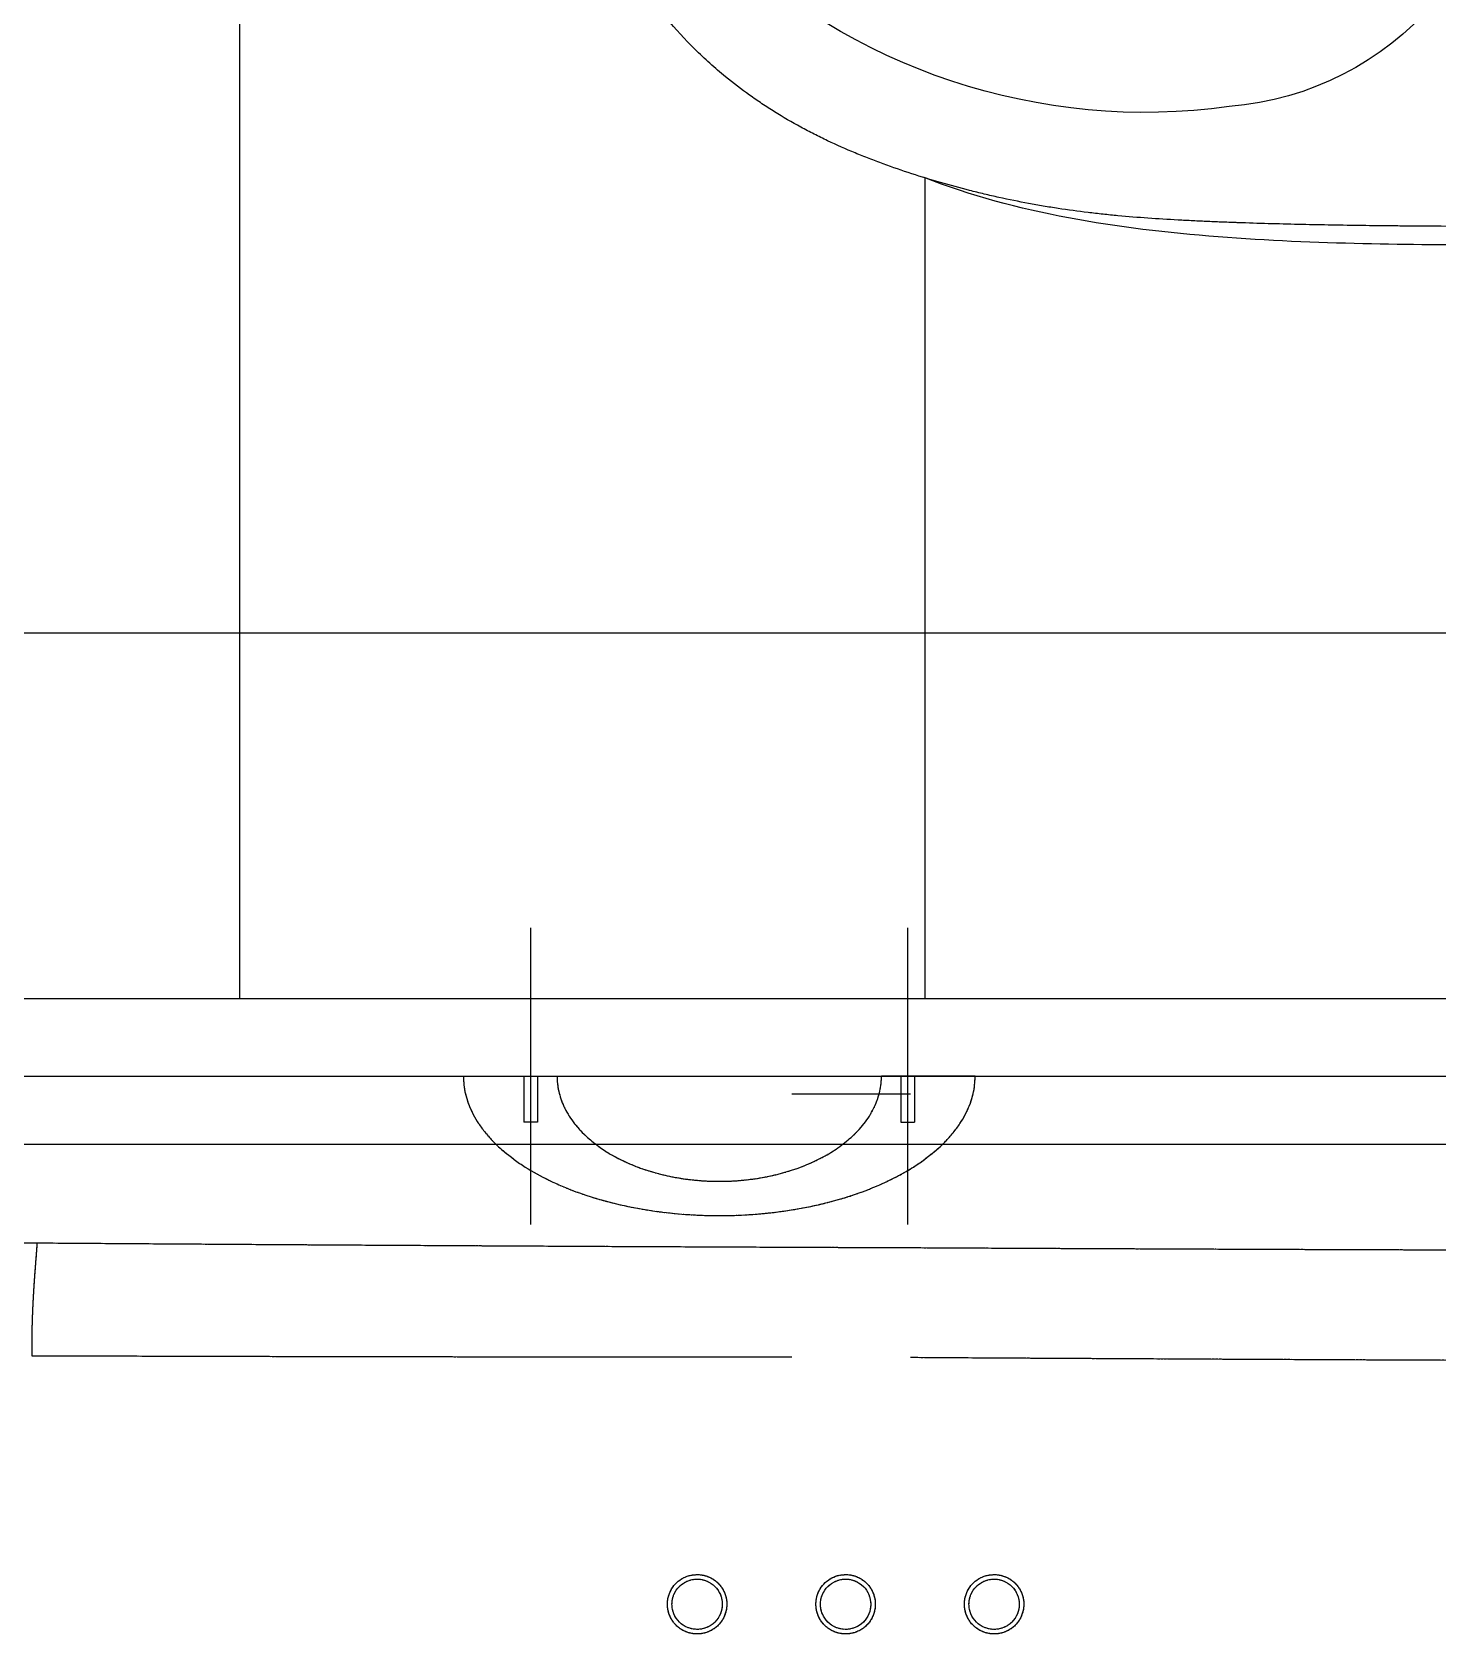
# Model space of a CAD drawing. Header units: millimetres. Extents: x 18456 to 179493, y -203649 to 469211.
# Drawn here: x 120464 to 121079, y -36199 to -35498 of the extents above; entities that cross this region are included whole.
import ezdxf

# ---------------------------------------------------------------- set-up
doc = ezdxf.new("R2010")
doc.units = ezdxf.units.MM
doc.linetypes.add('X-평면도(기본형)$0$CENN', pattern=[6.3, 4, -1, 0.3, -1])
doc.linetypes.add('X-평면도(기본형)$0$HIDDENX2', pattern=[0.75, 0.5, -0.25])
for name, color, linetype, true_color in [('X-평면도(기본형)$0$DOOR', 4, 'Continuous', 0x00ffff), ('X-평면도(기본형)$0$FUR', 6, 'Continuous', 0xff00ff), ('X-평면도(기본형)$0$TIL', 5, 'Continuous', 0x0000ff)]:
    doc.layers.add(name, color=color, linetype=linetype, true_color=true_color)

# ---------------------------------------------------------------- blocks, each defined once
blk = doc.blocks.new('X-평면도(기본형)$0$IC708')
at = {"layer": 'X-평면도(기본형)$0$FUR'}
for p, q in [((284262.23, 50655.85), (284105.19, 50655.85)), ((284407.69, 50656.17), (284262.23, 50655.85)), ((284270.25, 50647.85), (284270.25, 50264.06)), ((284065.19, 50615.85), (284065.19, 50296.06)), ((284316.31, 50537.7), (284346.75, 50537.7)), ((284346.75, 50537.7), (284346.75, 50514.21)), ((284316.31, 50514.21), (284346.75, 50514.21)), ((284479.09, 50479.61), (284515.44, 50479.61)), ((284478.92, 50433.52), (284515.44, 50433.52)), ((284316.31, 50397.7), (284346.75, 50397.7)), ((284346.75, 50374.21), (284346.75, 50397.7)), ((284316.31, 50374.21), (284346.75, 50374.21)), ((284057.03, 50326.55), (284055.19, 50326.55)), ((284055.19, 50326.55), (284055.19, 50305.11)), ((284055.19, 50321.86), (284044.98, 50321.86)), ((284044.98, 50321.86), (284044.98, 50309.93)), ((284059.51, 50323.55), (284059.51, 50315.83)), ((284059.51, 50320.01), (284065.19, 50320.01)), ((284059.51, 50308.11), (284059.51, 50315.83)), ((284059.51, 50311.65), (284065.19, 50311.65)), ((284044.98, 50309.93), (284055.19, 50309.93)), ((284057.03, 50305.11), (284055.19, 50305.11)), ((284144.36, 50264.52), (284199.36, 50264.52)), ((284144.36, 50264.52), (284148.4, 50226.47)), ((284199.36, 50264.52), (284195.32, 50226.47)), ((284145.26, 50256.06), (284105.19, 50256.06)), ((284262.23, 50256.06), (284198.46, 50256.06)), ((284407.69, 50255.74), (284262.99, 50256.2)), ((284156.35, 50219.32), (284171.86, 50219.32)), ((284187.37, 50219.32), (284171.86, 50219.32))]:
    blk.add_line(p, q, dxfattribs=at)
at = {"layer": 'X-평면도(기본형)$0$FUR', "ltscale": 30}
for p, q in [((284210.18, 50632.3), (284267.13, 50652.52)), ((284186.17, 50640.96), (284105.19, 50640.96)), ((284200.77, 50635.96), (284105.19, 50635.96)), ((284191.68, 50635.96), (284190.7, 50638.07)), ((284075.16, 50315.83), (284032.6, 50315.83)), ((284210.18, 50279.61), (284267.13, 50259.39)), ((284200.77, 50275.96), (284105.19, 50275.96)), ((284186.17, 50270.96), (284105.19, 50270.96)), ((284191.68, 50275.96), (284190.7, 50273.85))]:
    blk.add_line(p, q, dxfattribs=at)
at = {"layer": 'X-평면도(기본형)$0$FUR', "linetype": 'Continuous'}
for p, q in [((284316.31, 50619.82), (284316.31, 50455.96)), ((284313.96, 50536.72), (284313.96, 50525.96)), ((284314.96, 50537.7), (284316.31, 50537.7)), ((284313.96, 50515.19), (284313.96, 50525.96)), ((284314.96, 50514.21), (284316.31, 50514.21)), ((284314.96, 50514.21), (284316.31, 50514.21)), ((284316.31, 50292.1), (284316.31, 50455.96)), ((284313.96, 50396.72), (284313.96, 50385.96)), ((284314.96, 50397.7), (284315.12, 50397.7)), ((284314.96, 50397.7), (284316.31, 50397.7)), ((284313.96, 50375.19), (284313.96, 50385.96)), ((284314.96, 50374.21), (284316.31, 50374.21))]:
    blk.add_line(p, q, dxfattribs=at)
at = {"layer": 'X-평면도(기본형)$0$FUR', "color": 1, "ltscale": 30, "true_color": 0xff0000}
blk.add_line((284038.27, 50455.96), (284840.42, 50455.96), dxfattribs=at)
at = {"layer": 'X-평면도(기본형)$0$FUR'}
for centre in [(284334.84, 50525.96), (284334.84, 50385.96)]:
    blk.add_circle(centre, 5.41, dxfattribs=at)
for centre, radius, start, end in [((284105.19, 50615.85), 40, 90, 180), ((284262.25, 50647.85), 8, 0, 90.14129), ((284105.19, 50600.96), 40, 90, 180), ((284105.19, 50595.96), 40, 90, 180), ((284200.77, 50625.96), 10, 9.07595, 90), ((283058.09, 50443.42), 1167.17, 0.61542, 9.07595), ((284532.62, 50463.31), 132.69, 94.59817, 183.17916), ((284558.83, 50329.66), 268.45, 45.37159, 97.8899), ((284671.72, 50455.96), 99.62, 319.45207, 40.54793), ((284479.09, 50471.04), 8.57, 90, 168.58067), ((284515.14, 50456.57), 23.05, 270.7437, 89.2563), ((284552.8, 50456.15), 83.78, 168.58067, 190.76825), ((283058.09, 50468.49), 1167.17, 350.92405, 359.38458), ((284532.62, 50448.6), 132.69, 176.82084, 265.40183), ((284478.92, 50442.1), 8.57, 190.76825, 270), ((284558.83, 50582.25), 268.45, 262.1101, 314.62841), ((284056.45, 50323.55), 3.06, 0, 79.04644), ((284105.19, 50315.96), 40, 180, 270), ((284056.45, 50308.11), 3.06, 280.95356, 360), ((284105.19, 50310.96), 40, 180, 270), ((284105.19, 50296.06), 40, 180, 270), ((284200.77, 50285.96), 10, 270, 350.92405), ((284262.25, 50264.06), 8, 269.85871, 0), ((284156.35, 50227.32), 8, 186.08747, 270), ((284187.37, 50227.32), 8, 270, 353.91253)]:
    blk.add_arc(centre, radius, start, end, dxfattribs=at)
at = {"layer": 'X-평면도(기본형)$0$FUR', "ltscale": 30}
for centre, radius, start, end in [((284186.17, 50635.96), 5, 24.96707, 90), ((283182.22, 50455.96), 1025.38, 349.88968, 10.11032), ((284186.17, 50275.96), 5, 270, 335.03293)]:
    blk.add_arc(centre, radius, start, end, dxfattribs=at)
at = {"layer": 'X-평면도(기본형)$0$FUR', "linetype": 'Continuous'}
for centre, start, end in [((284314.96, 50536.7), 90, 179), ((284314.96, 50515.21), 181, 270), ((284314.96, 50396.7), 90, 179), ((284314.96, 50375.21), 181, 270)]:
    blk.add_arc(centre, 1, start, end, dxfattribs=at)
at = {"layer": 'X-평면도(기본형)$0$FUR'}
for points in [[(284407.69, 50656.17), (284440.7, 50656.08, 0), (284527.51, 50655.76, 0), (284614.71, 50642.51, 0), (284655.57, 50626.65, 0)], [(284407.69, 50255.74), (284440.7, 50255.83, 0), (284527.51, 50256.15, 0), (284614.71, 50269.41, 0), (284655.57, 50285.26, 0)]]:
    blk.add_open_spline(points, degree=3, knots=[0, 0, 0, 0, 129.171274, 260.661175, 260.661175, 260.661175, 260.661175], dxfattribs=at)
at = {"layer": 'X-평면도(기본형)$0$FUR', "linetype": 'Continuous'}
for points, degree, knots in [([(284334.77, 50643.53), (284335.24, 50643.79, 0), (284335.72, 50644.04, 0), (284336.68, 50644.51, 0), (284338.13, 50645.19, 0), (284340.63, 50646.18, 0), (284342.97, 50646.87, 0), (284344.3, 50647.19, 0), (284344.84, 50647.31, 0), (284345.1, 50647.37, 0), (284345.91, 50647.53, 0), (284346.45, 50647.63, 0), (284347.54, 50647.8, 0), (284348.08, 50647.88, 0), (284348.91, 50647.98, 0), (284349.19, 50648.01, 0), (284349.74, 50648.06, 0), (284350.29, 50648.11, 0), (284350.99, 50648.15, 0), (284351.4, 50648.17, 0), (284351.58, 50648.18, 0), (284351.61, 50648.18, 0), (284351.68, 50648.18, 0), (284351.72, 50648.19, 0), (284351.82, 50648.19, 0), (284352.45, 50648.21, 0), (284353.14, 50648.21, 0), (284353.76, 50648.21, 0), (284353.9, 50648.21, 0), (284353.97, 50648.21, 0), (284354.17, 50648.21, 0), (284354.59, 50648.21, 0), (284355.55, 50648.21, 0), (284356.92, 50648.21, 0), (284358.01, 50648.21, 0), (284359.11, 50648.2, 0), (284359.66, 50648.2, 0), (284362.4, 50648.2, 0), (284364.59, 50648.19, 0), (284367.88, 50648.19, 0), (284368.98, 50648.19, 0), (284371.17, 50648.18, 0), (284376.65, 50648.17, 0), (284399.67, 50648.12, 0), (284421.6, 50648.04, 0), (284441.33, 50647.88, 0), (284443.53, 50647.87, 0), (284447.91, 50647.83, 0), (284454.49, 50647.76, 0), (284469.84, 50647.59, 0), (284491.77, 50647.21, 0), (284509.86, 50646.69, 0), (284519.18, 50646.35, 0), (284520.28, 50646.31, 0), (284520.82, 50646.29, 0), (284522.47, 50646.23, 0), (284525.76, 50646.1, 0), (284531.24, 50645.88, 0), (284535.62, 50645.68, 0), (284538.91, 50645.52, 0), (284540, 50645.46, 0), (284542.2, 50645.35, 0), (284552.06, 50644.83, 0), (284561.92, 50644.16, 0), (284572.85, 50643.14, 0), (284575.04, 50642.92, 0), (284579.41, 50642.46, 0), (284585.96, 50641.71, 0), (284594.67, 50640.53, 0), (284601.18, 50639.49, 0), (284604.43, 50638.94, 0), (284605.52, 50638.75, 0), (284607.68, 50638.37, 0), (284613.09, 50637.38, 0), (284620.62, 50635.84, 0), (284627.05, 50634.37, 0), (284631.33, 50633.35, 0), (284633.46, 50632.82, 0), (284639.85, 50631.19, 0), (284644.09, 50630.04, 0), (284652.54, 50627.6, 0), (284656.74, 50626.31, 0), (284665.1, 50623.6, 0), (284669.26, 50622.18, 0), (284675.46, 50619.91, 0), (284677.52, 50619.14, 0), (284681.62, 50617.54, 0), (284687.74, 50615.08, 0), (284695.8, 50611.52, 0), (284701.73, 50608.62, 0), (284704.67, 50607.12, 0), (284705.65, 50606.62, 0), (284707.6, 50605.6, 0), (284712.46, 50603, 0), (284719.12, 50599.12, 0), (284724.67, 50595.54, 0), (284728.34, 50593.09, 0), (284730.15, 50591.84, 0), (284735.52, 50587.99, 0), (284739.02, 50585.31, 0), (284742.43, 50582.52, 0)], 3, [0, 0, 0, 0, 0.003906, 0.003906, 0.007812, 0.015625, 0.023437, 0.025391, 0.025391, 0.027344, 0.027344, 0.03125, 0.03125, 0.035156, 0.035156, 0.037109, 0.037109, 0.039062, 0.041016, 0.041992, 0.041992, 0.042236, 0.042236, 0.04248, 0.04248, 0.042969, 0.046875, 0.047363, 0.047363, 0.047852, 0.047852, 0.048828, 0.050781, 0.054688, 0.058594, 0.058594, 0.0625, 0.0625, 0.078125, 0.078125, 0.085937, 0.085937, 0.09375, 0.125, 0.25, 0.25, 0.265625, 0.265625, 0.28125, 0.3125, 0.375, 0.4375, 0.441406, 0.441406, 0.445312, 0.445312, 0.453125, 0.46875, 0.484375, 0.484375, 0.492187, 0.492187, 0.5, 0.5625, 0.5625, 0.578125, 0.578125, 0.59375, 0.625, 0.640625, 0.640625, 0.648437, 0.648437, 0.65625, 0.6875, 0.703125, 0.703125, 0.71875, 0.71875, 0.75, 0.75, 0.78125, 0.78125, 0.8125, 0.8125, 0.828125, 0.828125, 0.84375, 0.875, 0.890625, 0.890625, 0.898437, 0.898437, 0.90625, 0.9375, 0.953125, 0.953125, 0.96875, 0.96875, 1, 1, 1, 1]), ([(284316.31, 50619.82), (284316.39, 50620.13, 0), (284316.47, 50620.45, 0), (284316.65, 50621.08, 0), (284316.93, 50622.01, 0), (284317.25, 50622.94, 0), (284317.71, 50624.17, 0), (284317.95, 50624.77, 0), (284318.47, 50625.96, 0), (284318.74, 50626.55, 0), (284319.6, 50628.3, 0), (284320.24, 50629.43, 0), (284321.62, 50631.62, 0), (284322.36, 50632.67, 0), (284323.56, 50634.19, 0), (284324.17, 50634.94, 0), (284324.82, 50635.66, 0), (284325.14, 50636.01, 0), (284325.25, 50636.13, 0), (284325.47, 50636.37, 0), (284326.47, 50637.42, 0), (284327.53, 50638.41, 0), (284328.63, 50639.34, 0), (284328.75, 50639.44, 0), (284329, 50639.64, 0), (284329.37, 50639.94, 0), (284329.75, 50640.24, 0), (284330.51, 50640.82, 0), (284331.02, 50641.19, 0), (284332.07, 50641.9, 0), (284332.6, 50642.25, 0), (284333.67, 50642.91, 0), (284334.22, 50643.23, 0), (284334.77, 50643.53, 0)], 3, [0, 0, 0, 0, 0.03125, 0.03125, 0.0625, 0.125, 0.125, 0.1875, 0.1875, 0.25, 0.25, 0.375, 0.375, 0.5, 0.5, 0.5625, 0.59375, 0.59375, 0.609375, 0.609375, 0.625, 0.75, 0.75, 0.765625, 0.765625, 0.78125, 0.8125, 0.8125, 0.875, 0.875, 0.9375, 0.9375, 1, 1, 1, 1]), ([(284334.77, 50643.5), (284334.77, 50643.51, 0), (284334.77, 50643.53, 0), (284334.77, 50643.54, 0), (284334.77, 50643.54, 0), (284334.77, 50643.54, 0), (284334.77, 50643.55, 0), (284334.77, 50643.55, 0), (284334.77, 50643.55, 0), (284334.77, 50643.55, 0), (284334.77, 50643.55, 0), (284334.77, 50643.55, 0), (284334.77, 50643.55, 0), (284334.77, 50643.55, 0), (284334.77, 50643.54, 0), (284334.77, 50643.54, 0), (284334.77, 50643.53, 0), (284334.77, 50643.53, 0)], 3, [0, 0, 0, 0, 0.1845, 0.236777, 0.29007, 0.34436, 0.399626, 0.455843, 0.512986, 0.571029, 0.629943, 0.689698, 0.750265, 0.81161, 0.873703, 0.936511, 1, 1, 1, 1]), ([(284742.43, 50582.52), (284744.77, 50580.61, 0), (284747.06, 50578.64, 0), (284751.55, 50574.6, 0), (284753.75, 50572.53, 0), (284760.2, 50566.16, 0), (284765.31, 50560.59, 0), (284770.05, 50554.71, 0), (284771.92, 50552.33, 0), (284772.84, 50551.13, 0), (284775.55, 50547.5, 0), (284779.03, 50542.55, 0), (284783.04, 50536.15, 0), (284785.28, 50532.2, 0), (284786.74, 50529.56, 0), (284787.45, 50528.22, 0), (284789.52, 50524.19, 0), (284790.82, 50521.46, 0), (284792.65, 50517.3, 0), (284793.23, 50515.91, 0), (284794.37, 50513.1, 0), (284794.91, 50511.69, 0), (284796.47, 50507.43, 0), (284797.43, 50504.56, 0), (284799.16, 50498.77, 0), (284803.06, 50484.15, 0), (284804.77, 50469.03, 0), (284804.84, 50456.94, 0)], 3, [0, 0, 0, 0, 0.0625, 0.0625, 0.125, 0.125, 0.25, 0.28125, 0.28125, 0.3125, 0.3125, 0.375, 0.4375, 0.46875, 0.46875, 0.5, 0.5, 0.5625, 0.5625, 0.59375, 0.59375, 0.625, 0.625, 0.6875, 0.6875, 0.75, 1, 1, 1, 1]), ([(284742.43, 50329.39), (284744.77, 50331.3, 0), (284747.06, 50333.27, 0), (284751.55, 50337.31, 0), (284753.75, 50339.38, 0), (284760.2, 50345.75, 0), (284765.31, 50351.32, 0), (284770.05, 50357.2, 0), (284771.92, 50359.58, 0), (284772.84, 50360.78, 0), (284775.55, 50364.41, 0), (284779.03, 50369.36, 0), (284783.04, 50375.76, 0), (284785.28, 50379.71, 0), (284786.74, 50382.36, 0), (284787.45, 50383.69, 0), (284789.52, 50387.73, 0), (284790.82, 50390.46, 0), (284792.65, 50394.61, 0), (284793.23, 50396, 0), (284794.37, 50398.81, 0), (284794.91, 50400.22, 0), (284796.47, 50404.48, 0), (284797.43, 50407.35, 0), (284799.16, 50413.15, 0), (284803.06, 50427.76, 0), (284804.77, 50442.88, 0), (284804.84, 50454.97, 0), (284804.84, 50455.3, 0), (284804.84, 50455.63, 0), (284804.84, 50455.96, 0)], 3, [0, 0, 0, 0, 0.0625, 0.0625, 0.125, 0.125, 0.25, 0.28125, 0.28125, 0.3125, 0.3125, 0.375, 0.4375, 0.46875, 0.46875, 0.5, 0.5, 0.5625, 0.5625, 0.59375, 0.59375, 0.625, 0.625, 0.6875, 0.6875, 0.75, 1, 1, 1, 1.006803, 1.006803, 1.006803, 1.006803]), ([(284804.84, 50456.94), (284804.84, 50456.45, 0), (284804.84, 50455.96, 0), (284804.84, 50455.96, 0), (284804.84, 50455.96, 0)], 2, [0, 0, 0, 1, 1, 1.004333, 1.004333, 1.004333]), ([(284334.77, 50268.38), (284335.24, 50268.12, 0), (284335.72, 50267.88, 0), (284336.68, 50267.4, 0), (284338.13, 50266.72, 0), (284340.63, 50265.74, 0), (284342.97, 50265.04, 0), (284344.3, 50264.72, 0), (284344.84, 50264.6, 0), (284345.1, 50264.55, 0), (284345.91, 50264.38, 0), (284346.45, 50264.28, 0), (284347.54, 50264.11, 0), (284348.08, 50264.03, 0), (284348.91, 50263.93, 0), (284349.19, 50263.9, 0), (284349.74, 50263.85, 0), (284350.29, 50263.8, 0), (284350.99, 50263.76, 0), (284351.4, 50263.74, 0), (284351.58, 50263.73, 0), (284351.61, 50263.73, 0), (284351.68, 50263.73, 0), (284351.72, 50263.73, 0), (284351.82, 50263.72, 0), (284352.45, 50263.7, 0), (284353.14, 50263.7, 0), (284353.76, 50263.7, 0), (284353.9, 50263.7, 0), (284353.97, 50263.7, 0), (284354.17, 50263.7, 0), (284354.59, 50263.7, 0), (284355.55, 50263.7, 0), (284356.92, 50263.7, 0), (284358.01, 50263.71, 0), (284359.11, 50263.71, 0), (284359.66, 50263.71, 0), (284362.4, 50263.71, 0), (284364.59, 50263.72, 0), (284367.88, 50263.72, 0), (284368.98, 50263.72, 0), (284371.17, 50263.73, 0), (284376.65, 50263.74, 0), (284399.67, 50263.79, 0), (284421.6, 50263.87, 0), (284441.33, 50264.03, 0), (284443.53, 50264.05, 0), (284447.91, 50264.08, 0), (284454.49, 50264.15, 0), (284469.84, 50264.33, 0), (284491.77, 50264.71, 0), (284509.86, 50265.22, 0), (284519.18, 50265.56, 0), (284520.28, 50265.6, 0), (284520.82, 50265.62, 0), (284522.47, 50265.68, 0), (284525.76, 50265.81, 0), (284531.24, 50266.03, 0), (284535.62, 50266.23, 0), (284538.91, 50266.39, 0), (284540, 50266.45, 0), (284542.2, 50266.56, 0), (284552.06, 50267.08, 0), (284561.92, 50267.76, 0), (284572.85, 50268.77, 0), (284575.04, 50268.99, 0), (284579.41, 50269.46, 0), (284585.96, 50270.2, 0), (284594.67, 50271.38, 0), (284601.18, 50272.42, 0), (284604.43, 50272.97, 0), (284605.52, 50273.16, 0), (284607.68, 50273.54, 0), (284613.09, 50274.53, 0), (284620.62, 50276.07, 0), (284627.05, 50277.55, 0), (284631.33, 50278.56, 0), (284633.46, 50279.09, 0), (284639.85, 50280.72, 0), (284644.09, 50281.87, 0), (284652.54, 50284.31, 0), (284656.74, 50285.6, 0), (284665.1, 50288.31, 0), (284669.26, 50289.74, 0), (284675.46, 50292, 0), (284677.52, 50292.77, 0), (284681.62, 50294.37, 0), (284687.74, 50296.83, 0), (284695.8, 50300.39, 0), (284701.73, 50303.29, 0), (284704.67, 50304.79, 0), (284705.65, 50305.29, 0), (284707.6, 50306.31, 0), (284712.46, 50308.91, 0), (284719.12, 50312.79, 0), (284724.67, 50316.37, 0), (284728.34, 50318.82, 0), (284730.15, 50320.07, 0), (284735.52, 50323.92, 0), (284739.02, 50326.6, 0), (284742.43, 50329.39, 0)], 3, [0, 0, 0, 0, 0.003906, 0.003906, 0.007812, 0.015625, 0.023437, 0.025391, 0.025391, 0.027344, 0.027344, 0.03125, 0.03125, 0.035156, 0.035156, 0.037109, 0.037109, 0.039062, 0.041016, 0.041992, 0.041992, 0.042236, 0.042236, 0.04248, 0.04248, 0.042969, 0.046875, 0.047363, 0.047363, 0.047852, 0.047852, 0.048828, 0.050781, 0.054688, 0.058594, 0.058594, 0.0625, 0.0625, 0.078125, 0.078125, 0.085937, 0.085937, 0.09375, 0.125, 0.25, 0.25, 0.265625, 0.265625, 0.28125, 0.3125, 0.375, 0.4375, 0.441406, 0.441406, 0.445312, 0.445312, 0.453125, 0.46875, 0.484375, 0.484375, 0.492187, 0.492187, 0.5, 0.5625, 0.5625, 0.578125, 0.578125, 0.59375, 0.625, 0.640625, 0.640625, 0.648437, 0.648437, 0.65625, 0.6875, 0.703125, 0.703125, 0.71875, 0.71875, 0.75, 0.75, 0.78125, 0.78125, 0.8125, 0.8125, 0.828125, 0.828125, 0.84375, 0.875, 0.890625, 0.890625, 0.898437, 0.898437, 0.90625, 0.9375, 0.953125, 0.953125, 0.96875, 0.96875, 1, 1, 1, 1]), ([(284316.31, 50292.1), (284316.39, 50291.78, 0), (284316.47, 50291.46, 0), (284316.65, 50290.84, 0), (284316.93, 50289.9, 0), (284317.25, 50288.97, 0), (284317.71, 50287.75, 0), (284317.95, 50287.14, 0), (284318.47, 50285.95, 0), (284318.74, 50285.36, 0), (284319.6, 50283.61, 0), (284320.24, 50282.48, 0), (284321.62, 50280.3, 0), (284322.36, 50279.24, 0), (284323.56, 50277.72, 0), (284324.17, 50276.97, 0), (284324.82, 50276.25, 0), (284325.14, 50275.9, 0), (284325.25, 50275.78, 0), (284325.47, 50275.55, 0), (284326.47, 50274.5, 0), (284327.53, 50273.5, 0), (284328.63, 50272.58, 0), (284328.75, 50272.47, 0), (284329, 50272.27, 0), (284329.37, 50271.97, 0), (284329.75, 50271.67, 0), (284330.51, 50271.1, 0), (284331.02, 50270.72, 0), (284332.07, 50270.01, 0), (284332.6, 50269.66, 0), (284333.67, 50269, 0), (284334.22, 50268.68, 0), (284334.77, 50268.38, 0)], 3, [0, 0, 0, 0, 0.03125, 0.03125, 0.0625, 0.125, 0.125, 0.1875, 0.1875, 0.25, 0.25, 0.375, 0.375, 0.5, 0.5, 0.5625, 0.59375, 0.59375, 0.609375, 0.609375, 0.625, 0.75, 0.75, 0.765625, 0.765625, 0.78125, 0.8125, 0.8125, 0.875, 0.875, 0.9375, 0.9375, 1, 1, 1, 1]), ([(284334.77, 50268.41), (284334.77, 50268.4, 0), (284334.77, 50268.39, 0), (284334.77, 50268.38, 0), (284334.77, 50268.37, 0), (284334.77, 50268.37, 0), (284334.77, 50268.36, 0), (284334.77, 50268.36, 0), (284334.77, 50268.36, 0), (284334.77, 50268.36, 0), (284334.77, 50268.36, 0), (284334.77, 50268.36, 0), (284334.77, 50268.36, 0), (284334.77, 50268.36, 0), (284334.77, 50268.37, 0), (284334.77, 50268.37, 0), (284334.77, 50268.38, 0), (284334.77, 50268.38, 0)], 3, [0, 0, 0, 0, 0.1845, 0.236777, 0.29007, 0.34436, 0.399626, 0.455843, 0.512986, 0.571029, 0.629943, 0.689698, 0.750265, 0.81161, 0.873703, 0.936511, 1, 1, 1, 1])]:
    blk.add_open_spline(points, degree=degree, knots=knots, dxfattribs=at)
at = {"layer": 'X-평면도(기본형)$0$FUR'}
blk.add_open_spline([(284804.84, 50455.96), (284804.84, 50455.96, 0), (284804.84, 50455.96, 0), (284804.84, 50455.96, 0)], degree=3, dxfattribs=at)
blk.add_open_spline([(284804.84, 50455.96), (284804.84, 50455.96, 0), (284804.84, 50455.96, 0), (284804.84, 50455.96, 0)], degree=3, dxfattribs=at)
at = {"layer": 'X-평면도(기본형)$0$FUR', "linetype": 'Continuous'}
blk.add_open_spline([(284804.84, 50455.96), (284804.84, 50455.96, 0), (284804.84, 50455.96, 0)], degree=2, dxfattribs=at)
blk = doc.blocks.new('X-평면도(기본형)$0$SB1703 1500')
at = {"layer": 'X-평면도(기본형)$0$FUR', "color": 1, "true_color": 0xff0000}
for p, q in [((607.5, 98.83), (607.5, -30.98)), ((772.5, 98.83), (772.5, -30.98))]:
    blk.add_line(p, q, dxfattribs=at)
at = {"layer": 'X-평면도(기본형)$0$FUR', "color": 8, "linetype": 'X-평면도(기본형)$0$HIDDENX2', "ltscale": 2, "true_color": 0x808080}
for p, q in [((607.5, 98.83), (607.5, -30.98)), ((772.5, 98.83), (772.5, -30.98)), ((604.5, 33.92), (604.5, 54)), ((610.5, 54), (604.5, 54)), ((610.5, 33.92), (610.5, 54)), ((769.5, 33.92), (769.5, 54)), ((769.5, 54), (775.5, 54)), ((775.5, 33.92), (775.5, 54)), ((578, 33.92), (610.5, 33.92)), ((610.5, 33.92), (619, 33.92)), ((769.5, 33.92), (761, 33.92)), ((802, 33.92), (769.5, 33.92))]:
    blk.add_line(p, q, dxfattribs=at)
at = {"layer": 'X-평면도(기본형)$0$FUR'}
for p, q in [((604.5, 33.92), (604.5, 54)), ((610.5, 54), (604.5, 54)), ((610.5, 33.92), (610.5, 54)), ((769.5, 33.92), (769.5, 54)), ((769.5, 54), (775.5, 54)), ((775.5, 33.92), (775.5, 54)), ((578, 33.92), (610.5, 33.92)), ((610.5, 33.92), (619, 33.92)), ((769.5, 33.92), (761, 33.92)), ((802, 33.92), (769.5, 33.92))]:
    blk.add_line(p, q, dxfattribs=at)
at = {"layer": 'X-평면도(기본형)$0$FUR', "color": 8, "true_color": 0x808080}
for points, degree, knots in [([(556.7, 265.01), (556.72, 265.63), (556.77, 266.87), (557.19, 268.69), (557.83, 270.42), (558.72, 272.05), (559.84, 273.54), (561.16, 274.87), (562.65, 275.98), (564.28, 276.87), (566.02, 277.51), (567.83, 277.93), (569.07, 277.98), (569.7, 278)], 3, [0, 0, 0, 0, 0.091497, 0.182185, 0.272544, 0.363012, 0.454042, 0.545815, 0.636858, 0.727348, 0.817737, 0.908462, 1, 1, 1, 1]), ([(558.7, 265.01), (558.7, 266.44), (558.98, 267.87), (560.08, 270.54), (560.91, 271.77), (562.93, 273.8), (564.17, 274.62), (566.81, 275.71), (568.27, 276.01), (571.13, 276.01), (572.59, 275.71), (575.23, 274.62), (576.46, 273.79), (578.49, 271.77), (579.31, 270.54), (580.14, 268.54), (580.55, 267.16), (580.7, 265.72), (580.7, 265)], 3, [0, 0, 0, 0, 0.125, 0.125, 0.25, 0.25, 0.375, 0.375, 0.5, 0.5, 0.625, 0.625, 0.75, 0.75, 0.875, 0.875, 0.9375, 1, 1, 1, 1]), ([(569.7, 278), (570.32, 277.98), (571.56, 277.93), (573.38, 277.51), (575.11, 276.87), (576.74, 275.98), (578.24, 274.86), (579.56, 273.54), (580.67, 272.05), (581.56, 270.42), (582.21, 268.68), (582.62, 266.87), (582.67, 265.63), (582.7, 265)], 3, [0, 0, 0, 0, 0.091513, 0.182227, 0.272619, 0.363121, 0.45418, 0.545971, 0.637017, 0.727495, 0.817855, 0.90853, 1, 1, 1, 1]), ([(621.7, 265), (621.72, 265.63), (621.77, 266.87), (622.19, 268.69), (622.83, 270.42), (623.72, 272.05), (624.84, 273.54), (626.16, 274.87), (627.65, 275.98), (629.28, 276.87), (631.02, 277.51), (632.83, 277.93), (634.07, 277.98), (634.7, 278)], 3, [0, 0, 0, 0, 0.091546, 0.182269, 0.272653, 0.363135, 0.454169, 0.545933, 0.63696, 0.72743, 0.817796, 0.908494, 1, 1, 1, 1]), ([(623.7, 265.01), (623.7, 266.44), (623.98, 267.87), (625.08, 270.54), (625.91, 271.77), (627.93, 273.8), (629.17, 274.62), (631.81, 275.71), (633.27, 276.01), (636.13, 276.01), (637.59, 275.71), (640.23, 274.62), (641.46, 273.8), (643.49, 271.77), (644.31, 270.54), (645.14, 268.54), (645.55, 267.16), (645.7, 265.72), (645.7, 265)], 3, [0, 0, 0, 0, 0.125, 0.125, 0.25, 0.25, 0.375, 0.375, 0.5, 0.5, 0.625, 0.625, 0.75, 0.75, 0.875, 0.875, 0.9375, 1, 1, 1, 1]), ([(634.7, 278), (635.32, 277.98), (636.56, 277.93), (638.38, 277.51), (640.11, 276.87), (641.74, 275.98), (643.23, 274.87), (644.56, 273.54), (645.67, 272.05), (646.56, 270.42), (647.21, 268.69), (647.62, 266.87), (647.67, 265.63), (647.7, 265)], 3, [0, 0, 0, 0, 0.091476, 0.18216, 0.272526, 0.363008, 0.454052, 0.545837, 0.636889, 0.727384, 0.817769, 0.908481, 1, 1, 1, 1]), ([(686.7, 265), (686.72, 265.63), (686.77, 266.87), (687.19, 268.69), (687.83, 270.42), (688.72, 272.05), (689.84, 273.55), (691.16, 274.87), (692.65, 275.98), (694.28, 276.87), (696.02, 277.51), (697.83, 277.93), (699.07, 277.98), (699.7, 278)], 3, [0, 0, 0, 0, 0.091548, 0.182272, 0.272657, 0.36314, 0.454176, 0.545943, 0.63697, 0.727441, 0.817806, 0.9085, 1, 1, 1, 1]), ([(688.7, 265), (688.7, 266.44), (688.98, 267.89), (690.09, 270.55), (690.9, 271.76), (692.93, 273.8), (694.16, 274.62), (696.83, 275.72), (698.26, 276), (701.13, 276), (702.58, 275.72), (705.24, 274.61), (706.46, 273.8), (708.49, 271.77), (709.31, 270.54), (710.13, 268.55), (710.55, 267.17), (710.7, 265.72), (710.7, 265)], 3, [0, 0, 0, 0, 0.125, 0.125, 0.25, 0.25, 0.375, 0.375, 0.5, 0.5, 0.625, 0.625, 0.75, 0.75, 0.875, 0.875, 0.9375, 1, 1, 1, 1]), ([(699.7, 278), (700.32, 277.98), (701.56, 277.93), (703.38, 277.51), (705.11, 276.87), (706.74, 275.98), (708.23, 274.87), (709.56, 273.55), (710.67, 272.05), (711.56, 270.42), (712.21, 268.69), (712.62, 266.87), (712.67, 265.63), (712.7, 265)], 3, [0, 0, 0, 0, 0.091476, 0.182159, 0.272525, 0.363005, 0.454046, 0.545828, 0.636878, 0.727372, 0.817758, 0.908474, 1, 1, 1, 1]), ([(569.7, 252), (569.08, 252.03), (567.87, 252.08), (566.1, 252.47), (564.42, 253.08), (562.85, 253.9), (561.42, 254.93), (560.14, 256.14), (559.02, 257.51), (558.1, 259.04), (557.38, 260.7), (556.95, 262.29), (556.73, 263.73), (556.71, 264.58), (556.7, 265)], 3, [0, 0, 0, 0, 0.090035, 0.178293, 0.265381, 0.351769, 0.437831, 0.523891, 0.610271, 0.697346, 0.785584, 0.875592, 0.937797, 1, 1, 1, 1]), ([(580.7, 265), (580.7, 264.28), (580.55, 262.83), (580.13, 261.46), (579.31, 259.47), (578.49, 258.24), (576.47, 256.21), (575.22, 255.38), (572.59, 254.29), (571.13, 254), (568.27, 254), (566.8, 254.29), (564.17, 255.39), (562.93, 256.21), (560.91, 258.23), (560.08, 259.47), (558.99, 262.11), (558.69, 263.57), (558.7, 265.01)], 3, [0, 0, 0, 0, 0.0625, 0.125, 0.125, 0.25, 0.25, 0.375, 0.375, 0.5, 0.5, 0.625, 0.625, 0.75, 0.75, 0.875, 0.875, 1, 1, 1, 1]), ([(582.7, 265), (582.68, 264.58), (582.66, 263.73), (582.35, 261.72), (581.43, 259.04), (579.37, 256.07), (576.58, 253.79), (573.27, 252.29), (570.89, 252.1), (569.7, 252)], 3, [0, 0, 0, 0, 0.062296, 0.124586, 0.299826, 0.474267, 0.650162, 0.824662, 1, 1, 1, 1]), ([(634.7, 252), (634.1, 252.03), (632.91, 252.08), (631.15, 252.46), (629.47, 253.05), (627.89, 253.88), (626.43, 254.92), (625.12, 256.15), (624, 257.55), (623.08, 259.08), (622.38, 260.72), (621.95, 262.29), (621.73, 263.72), (621.71, 264.58), (621.7, 265)], 3, [0, 0, 0, 0, 0.087878, 0.175153, 0.26224, 0.349531, 0.437443, 0.525362, 0.612672, 0.699789, 0.787104, 0.875034, 0.93752, 1, 1, 1, 1]), ([(645.7, 265), (645.7, 264.28), (645.55, 262.83), (645.13, 261.46), (644.31, 259.47), (643.49, 258.24), (641.47, 256.21), (640.22, 255.38), (637.59, 254.29), (636.13, 254), (633.27, 254), (631.8, 254.29), (629.17, 255.39), (627.93, 256.21), (625.91, 258.23), (625.08, 259.47), (623.99, 262.11), (623.69, 263.57), (623.7, 265.01)], 3, [0, 0, 0, 0, 0.0625, 0.125, 0.125, 0.25, 0.25, 0.375, 0.375, 0.5, 0.5, 0.625, 0.625, 0.75, 0.75, 0.875, 0.875, 1, 1, 1, 1]), ([(647.7, 265), (647.68, 264.58), (647.66, 263.73), (647.35, 261.7), (646.43, 259.02), (644.36, 256.06), (641.57, 253.79), (638.27, 252.29), (635.89, 252.1), (634.7, 252)], 3, [0, 0, 0, 0, 0.062719, 0.125435, 0.3006, 0.474909, 0.650603, 0.824887, 1, 1, 1, 1]), ([(699.7, 252), (699.08, 252.03), (697.87, 252.08), (696.1, 252.47), (694.43, 253.07), (692.86, 253.9), (691.43, 254.92), (690.14, 256.13), (689.03, 257.5), (688.1, 259.03), (687.39, 260.69), (686.96, 262.27), (686.73, 263.72), (686.71, 264.58), (686.7, 265)], 3, [0, 0, 0, 0, 0.089914, 0.178072, 0.265074, 0.351386, 0.437378, 0.523373, 0.609695, 0.69672, 0.784921, 0.874908, 0.937456, 1, 1, 1, 1]), ([(710.7, 265), (710.7, 264.28), (710.56, 262.85), (710.13, 261.45), (709.3, 259.46), (708.49, 258.24), (706.46, 256.21), (705.23, 255.39), (702.57, 254.29), (701.14, 254), (698.26, 254), (696.81, 254.29), (694.15, 255.4), (692.94, 256.21), (690.9, 258.24), (690.08, 259.47), (688.98, 262.13), (688.7, 263.56), (688.7, 265)], 3, [0, 0, 0, 0, 0.0625, 0.125, 0.125, 0.25, 0.25, 0.375, 0.375, 0.5, 0.5, 0.625, 0.625, 0.75, 0.75, 0.875, 0.875, 1, 1, 1, 1]), ([(712.7, 265), (712.68, 264.58), (712.66, 263.72), (712.35, 261.7), (711.43, 259.02), (709.36, 256.06), (706.57, 253.79), (703.27, 252.29), (700.89, 252.1), (699.7, 252)], 3, [0, 0, 0, 0, 0.062747, 0.125491, 0.300651, 0.474952, 0.650637, 0.824908, 1, 1, 1, 1]), ([(606.23, 156.93), (589.66, 157.04), (572.91, 157.14), (539.64, 157.32), (523.02, 157.41), (472.96, 157.67), (439.77, 157.83), (339.8, 158.26), (273.18, 158.48), (206.53, 158.64)], 3, [0, 0, 0, 0, 0.125, 0.125, 0.25, 0.25, 0.5, 0.5, 1, 1, 1, 1]), ([(658.26, 156.94), (676.74, 156.93), (713.71, 156.92), (769.15, 156.86), (824.58, 156.78), (880.01, 156.68), (935.42, 156.54), (972.36, 156.43), (990.82, 156.37)], 3, [0, 0, 0, 0, 0.166676, 0.33335, 0.50002, 0.666686, 0.833346, 1, 1, 1, 1]), ([(1126.43, 96.65), (1115, 99.01), (1099.8, 100.91), (1084.6, 102.82), (1066.52, 104.16), (1048.52, 105.49), (1028.75, 106.17), (1008.97, 106.86), (988.58, 106.86)], 2, [0, 0, 0, 0.25, 0.25, 0.5, 0.5, 0.75, 0.75, 1, 1, 1]), ([(606.23, 41.86), (614.9, 41.86), (632.24, 41.86), (649.59, 41.86), (658.26, 41.86)], 3, [0, 0, 0, 0, 0.5, 1, 1, 1, 1])]:
    blk.add_open_spline(points, degree=degree, knots=knots, dxfattribs=at)
at = {"layer": 'X-평면도(기본형)$0$FUR', "color": 8, "linetype": 'X-평면도(기본형)$0$HIDDENX2', "ltscale": 2, "true_color": 0x808080}
for points, degree, knots in [([(556.7, 265.01), (556.72, 265.63), (556.77, 266.87), (557.19, 268.69), (557.83, 270.42), (558.72, 272.05), (559.84, 273.54), (561.16, 274.87), (562.65, 275.98), (564.28, 276.87), (566.02, 277.51), (567.83, 277.93), (569.07, 277.98), (569.7, 278)], 3, [0, 0, 0, 0, 0.091497, 0.182185, 0.272544, 0.363012, 0.454042, 0.545815, 0.636858, 0.727348, 0.817737, 0.908462, 1, 1, 1, 1]), ([(558.7, 265.01), (558.7, 266.44), (558.98, 267.87), (560.08, 270.54), (560.91, 271.77), (562.93, 273.8), (564.17, 274.62), (566.81, 275.71), (568.27, 276.01), (571.13, 276.01), (572.59, 275.71), (575.23, 274.62), (576.46, 273.79), (578.49, 271.77), (579.31, 270.54), (580.14, 268.54), (580.55, 267.16), (580.7, 265.72), (580.7, 265)], 3, [0, 0, 0, 0, 0.125, 0.125, 0.25, 0.25, 0.375, 0.375, 0.5, 0.5, 0.625, 0.625, 0.75, 0.75, 0.875, 0.875, 0.9375, 1, 1, 1, 1]), ([(569.7, 278), (570.32, 277.98), (571.56, 277.93), (573.38, 277.51), (575.11, 276.87), (576.74, 275.98), (578.24, 274.86), (579.56, 273.54), (580.67, 272.05), (581.56, 270.42), (582.21, 268.68), (582.62, 266.87), (582.67, 265.63), (582.7, 265)], 3, [0, 0, 0, 0, 0.091513, 0.182227, 0.272619, 0.363121, 0.45418, 0.545971, 0.637017, 0.727495, 0.817855, 0.90853, 1, 1, 1, 1]), ([(621.7, 265), (621.72, 265.63), (621.77, 266.87), (622.19, 268.69), (622.83, 270.42), (623.72, 272.05), (624.84, 273.54), (626.16, 274.87), (627.65, 275.98), (629.28, 276.87), (631.02, 277.51), (632.83, 277.93), (634.07, 277.98), (634.7, 278)], 3, [0, 0, 0, 0, 0.091546, 0.182269, 0.272653, 0.363135, 0.454169, 0.545933, 0.63696, 0.72743, 0.817796, 0.908494, 1, 1, 1, 1]), ([(623.7, 265.01), (623.7, 266.44), (623.98, 267.87), (625.08, 270.54), (625.91, 271.77), (627.93, 273.8), (629.17, 274.62), (631.81, 275.71), (633.27, 276.01), (636.13, 276.01), (637.59, 275.71), (640.23, 274.62), (641.46, 273.8), (643.49, 271.77), (644.31, 270.54), (645.14, 268.54), (645.55, 267.16), (645.7, 265.72), (645.7, 265)], 3, [0, 0, 0, 0, 0.125, 0.125, 0.25, 0.25, 0.375, 0.375, 0.5, 0.5, 0.625, 0.625, 0.75, 0.75, 0.875, 0.875, 0.9375, 1, 1, 1, 1]), ([(634.7, 278), (635.32, 277.98), (636.56, 277.93), (638.38, 277.51), (640.11, 276.87), (641.74, 275.98), (643.23, 274.87), (644.56, 273.54), (645.67, 272.05), (646.56, 270.42), (647.21, 268.69), (647.62, 266.87), (647.67, 265.63), (647.7, 265)], 3, [0, 0, 0, 0, 0.091476, 0.18216, 0.272526, 0.363008, 0.454052, 0.545837, 0.636889, 0.727384, 0.817769, 0.908481, 1, 1, 1, 1]), ([(686.7, 265), (686.72, 265.63), (686.77, 266.87), (687.19, 268.69), (687.83, 270.42), (688.72, 272.05), (689.84, 273.55), (691.16, 274.87), (692.65, 275.98), (694.28, 276.87), (696.02, 277.51), (697.83, 277.93), (699.07, 277.98), (699.7, 278)], 3, [0, 0, 0, 0, 0.091548, 0.182272, 0.272657, 0.36314, 0.454176, 0.545943, 0.63697, 0.727441, 0.817806, 0.9085, 1, 1, 1, 1]), ([(688.7, 265), (688.7, 266.44), (688.98, 267.89), (690.09, 270.55), (690.9, 271.76), (692.93, 273.8), (694.16, 274.62), (696.83, 275.72), (698.26, 276), (701.13, 276), (702.58, 275.72), (705.24, 274.61), (706.46, 273.8), (708.49, 271.77), (709.31, 270.54), (710.13, 268.55), (710.55, 267.17), (710.7, 265.72), (710.7, 265)], 3, [0, 0, 0, 0, 0.125, 0.125, 0.25, 0.25, 0.375, 0.375, 0.5, 0.5, 0.625, 0.625, 0.75, 0.75, 0.875, 0.875, 0.9375, 1, 1, 1, 1]), ([(699.7, 278), (700.32, 277.98), (701.56, 277.93), (703.38, 277.51), (705.11, 276.87), (706.74, 275.98), (708.23, 274.87), (709.56, 273.55), (710.67, 272.05), (711.56, 270.42), (712.21, 268.69), (712.62, 266.87), (712.67, 265.63), (712.7, 265)], 3, [0, 0, 0, 0, 0.091476, 0.182159, 0.272525, 0.363005, 0.454046, 0.545828, 0.636878, 0.727372, 0.817758, 0.908474, 1, 1, 1, 1]), ([(569.7, 252), (569.08, 252.03), (567.87, 252.08), (566.1, 252.47), (564.42, 253.08), (562.85, 253.9), (561.42, 254.93), (560.14, 256.14), (559.02, 257.51), (558.1, 259.04), (557.38, 260.7), (556.95, 262.29), (556.73, 263.73), (556.71, 264.58), (556.7, 265)], 3, [0, 0, 0, 0, 0.090035, 0.178293, 0.265381, 0.351769, 0.437831, 0.523891, 0.610271, 0.697346, 0.785584, 0.875592, 0.937797, 1, 1, 1, 1]), ([(580.7, 265), (580.7, 264.28), (580.55, 262.83), (580.13, 261.46), (579.31, 259.47), (578.49, 258.24), (576.47, 256.21), (575.22, 255.38), (572.59, 254.29), (571.13, 254), (568.27, 254), (566.8, 254.29), (564.17, 255.39), (562.93, 256.21), (560.91, 258.23), (560.08, 259.47), (558.99, 262.11), (558.69, 263.57), (558.7, 265.01)], 3, [0, 0, 0, 0, 0.0625, 0.125, 0.125, 0.25, 0.25, 0.375, 0.375, 0.5, 0.5, 0.625, 0.625, 0.75, 0.75, 0.875, 0.875, 1, 1, 1, 1]), ([(582.7, 265), (582.68, 264.58), (582.66, 263.73), (582.35, 261.72), (581.43, 259.04), (579.37, 256.07), (576.58, 253.79), (573.27, 252.29), (570.89, 252.1), (569.7, 252)], 3, [0, 0, 0, 0, 0.062296, 0.124586, 0.299826, 0.474267, 0.650162, 0.824662, 1, 1, 1, 1]), ([(634.7, 252), (634.1, 252.03), (632.91, 252.08), (631.15, 252.46), (629.47, 253.05), (627.89, 253.88), (626.43, 254.92), (625.12, 256.15), (624, 257.55), (623.08, 259.08), (622.38, 260.72), (621.95, 262.29), (621.73, 263.72), (621.71, 264.58), (621.7, 265)], 3, [0, 0, 0, 0, 0.087878, 0.175153, 0.26224, 0.349531, 0.437443, 0.525362, 0.612672, 0.699789, 0.787104, 0.875034, 0.93752, 1, 1, 1, 1]), ([(645.7, 265), (645.7, 264.28), (645.55, 262.83), (645.13, 261.46), (644.31, 259.47), (643.49, 258.24), (641.47, 256.21), (640.22, 255.38), (637.59, 254.29), (636.13, 254), (633.27, 254), (631.8, 254.29), (629.17, 255.39), (627.93, 256.21), (625.91, 258.23), (625.08, 259.47), (623.99, 262.11), (623.69, 263.57), (623.7, 265.01)], 3, [0, 0, 0, 0, 0.0625, 0.125, 0.125, 0.25, 0.25, 0.375, 0.375, 0.5, 0.5, 0.625, 0.625, 0.75, 0.75, 0.875, 0.875, 1, 1, 1, 1]), ([(647.7, 265), (647.68, 264.58), (647.66, 263.73), (647.35, 261.7), (646.43, 259.02), (644.36, 256.06), (641.57, 253.79), (638.27, 252.29), (635.89, 252.1), (634.7, 252)], 3, [0, 0, 0, 0, 0.062719, 0.125435, 0.3006, 0.474909, 0.650603, 0.824887, 1, 1, 1, 1]), ([(699.7, 252), (699.08, 252.03), (697.87, 252.08), (696.1, 252.47), (694.43, 253.07), (692.86, 253.9), (691.43, 254.92), (690.14, 256.13), (689.03, 257.5), (688.1, 259.03), (687.39, 260.69), (686.96, 262.27), (686.73, 263.72), (686.71, 264.58), (686.7, 265)], 3, [0, 0, 0, 0, 0.089914, 0.178072, 0.265074, 0.351386, 0.437378, 0.523373, 0.609695, 0.69672, 0.784921, 0.874908, 0.937456, 1, 1, 1, 1]), ([(710.7, 265), (710.7, 264.28), (710.56, 262.85), (710.13, 261.45), (709.3, 259.46), (708.49, 258.24), (706.46, 256.21), (705.23, 255.39), (702.57, 254.29), (701.14, 254), (698.26, 254), (696.81, 254.29), (694.15, 255.4), (692.94, 256.21), (690.9, 258.24), (690.08, 259.47), (688.98, 262.13), (688.7, 263.56), (688.7, 265)], 3, [0, 0, 0, 0, 0.0625, 0.125, 0.125, 0.25, 0.25, 0.375, 0.375, 0.5, 0.5, 0.625, 0.625, 0.75, 0.75, 0.875, 0.875, 1, 1, 1, 1]), ([(712.7, 265), (712.68, 264.58), (712.66, 263.72), (712.35, 261.7), (711.43, 259.02), (709.36, 256.06), (706.57, 253.79), (703.27, 252.29), (700.89, 252.1), (699.7, 252)], 3, [0, 0, 0, 0, 0.062747, 0.125491, 0.300651, 0.474952, 0.650637, 0.824908, 1, 1, 1, 1]), ([(606.23, 156.93), (589.66, 157.04), (572.91, 157.14), (539.64, 157.32), (523.02, 157.41), (472.96, 157.67), (439.77, 157.83), (339.8, 158.26), (273.18, 158.48), (206.53, 158.64)], 3, [0, 0, 0, 0, 0.125, 0.125, 0.25, 0.25, 0.5, 0.5, 1, 1, 1, 1]), ([(658.26, 156.94), (676.74, 156.93), (713.71, 156.92), (769.15, 156.86), (824.58, 156.78), (880.01, 156.68), (935.42, 156.54), (972.36, 156.43), (990.82, 156.37)], 3, [0, 0, 0, 0, 0.166676, 0.33335, 0.50002, 0.666686, 0.833346, 1, 1, 1, 1]), ([(1126.43, 96.65), (1115, 99.01), (1099.8, 100.91), (1084.6, 102.82), (1066.52, 104.16), (1048.52, 105.49), (1028.75, 106.17), (1008.97, 106.86), (988.58, 106.86)], 2, [0, 0, 0, 0.25, 0.25, 0.5, 0.5, 0.75, 0.75, 1, 1, 1]), ([(606.23, 41.86), (614.9, 41.86), (632.24, 41.86), (649.59, 41.86), (658.26, 41.86)], 3, [0, 0, 0, 0, 0.5, 1, 1, 1, 1])]:
    blk.add_open_spline(points, degree=degree, knots=knots, dxfattribs=at)
at = {"layer": 'X-평면도(기본형)$0$FUR', "color": 8, "true_color": 0x808080}
for points, degree in [([(990.82, 156.37), (990.82, 143.25), (990.82, 130.13), (988.58, 110.51), (988.58, 108.68), (988.58, 106.86)], 5), ([(604.95, 108.94), (405.57, 109.97), (206.07, 110.27)], 2), ([(988.58, 106.86), (796.86, 108.24), (604.95, 108.94)], 2), ([(1278.21, 63.63), (887.51, 63.63), (496.82, 63.63), (106.13, 63.63)], 3)]:
    blk.add_open_spline(points, degree=degree, dxfattribs=at)
at = {"layer": 'X-평면도(기본형)$0$FUR', "color": 8, "linetype": 'X-평면도(기본형)$0$HIDDENX2', "ltscale": 2, "true_color": 0x808080}
for points, degree in [([(990.82, 156.37), (990.82, 143.25), (990.82, 130.13), (988.58, 110.51), (988.58, 108.68), (988.58, 106.86)], 5), ([(604.95, 108.94), (405.57, 109.97), (206.07, 110.27)], 2), ([(988.58, 106.86), (796.86, 108.24), (604.95, 108.94)], 2), ([(1278.21, 63.63), (887.51, 63.63), (496.82, 63.63), (106.13, 63.63)], 3), ([(1278.21, 33.92), (692.17, 33.92), (106.13, 33.92)], 2), ([(0, 0), (750, 0), (1500, 0)], 2)]:
    blk.add_open_spline(points, degree=degree, dxfattribs=at)
at = {"layer": 'X-평면도(기본형)$0$FUR'}
for points in [[(802, 33.92), (802, 94.92), (690, 94.92), (578, 94.92), (578, 33.92)], [(761, 33.92), (761, 79.92), (690, 79.92), (619, 79.92), (619, 33.92)]]:
    blk.add_rational_spline(points, [1, 0.707106781187, 1, 0.707106781187, 1], degree=2, knots=[0, 0, 0, 1.570796, 1.570796, 3.141593, 3.141593, 3.141593], dxfattribs=at)
at = {"layer": 'X-평면도(기본형)$0$FUR', "color": 8, "linetype": 'X-평면도(기본형)$0$HIDDENX2', "ltscale": 2, "true_color": 0x808080}
for points in [[(802, 33.92), (802, 94.92), (690, 94.92), (578, 94.92), (578, 33.92)], [(761, 33.92), (761, 79.92), (690, 79.92), (619, 79.92), (619, 33.92)]]:
    blk.add_rational_spline(points, [1, 0.707106781187, 1, 0.707106781187, 1], degree=2, knots=[0, 0, 0, 1.570796, 1.570796, 3.141593, 3.141593, 3.141593], dxfattribs=at)
at = {"layer": 'X-평면도(기본형)$0$FUR'}
for points in [[(1278.21, 33.92), (692.17, 33.92), (106.13, 33.92)], [(0, 0), (750, 0), (1500, 0)]]:
    blk.add_open_spline(points, degree=2, dxfattribs=at)
blk = doc.blocks.new('X-평면도(기본형)$0$ba18601500')
at = {"layer": 'X-평면도(기본형)$0$TIL'}
for p, q in [((900, 0), (900, -1060)), ((600, -700.81), (600, -1060)), ((0, -900), (1500, -900))]:
    blk.add_line(p, q, dxfattribs=at)
at = {"layer": 'X-평면도(기본형)$0$FUR'}
blk.add_blockref('X-평면도(기본형)$0$IC708', (-284055.19, -50985.96), dxfattribs=at)
at = {"layer": 'X-평면도(기본형)$0$FUR', "xscale": -1, "rotation": 180}
blk.add_blockref('X-평면도(기본형)$0$SB1703 1500', (0, -1060), dxfattribs=at)
blk = doc.blocks.new('X-평면도(기본형)$0$wd170750')
at = {"layer": 'X-평면도(기본형)$0$DOOR', "color": 1, "linetype": 'X-평면도(기본형)$0$CENN', "true_color": 0xff0000}
blk.add_arc((30, 160), 690, 0, 86.67664, dxfattribs=at)

msp = doc.modelspace()

# ---------------------------------------------------------------- block references
at = {"rotation": 270}
msp.add_blockref('X-평면도(기본형)$0$wd170750', (119794.38, -34860.57), dxfattribs=at)
at = {"xscale": -1}
msp.add_blockref('X-평면도(기본형)$0$ba18601500', (121454.38, -34860.57), dxfattribs=at)

doc.saveas('drawing.dxf')
